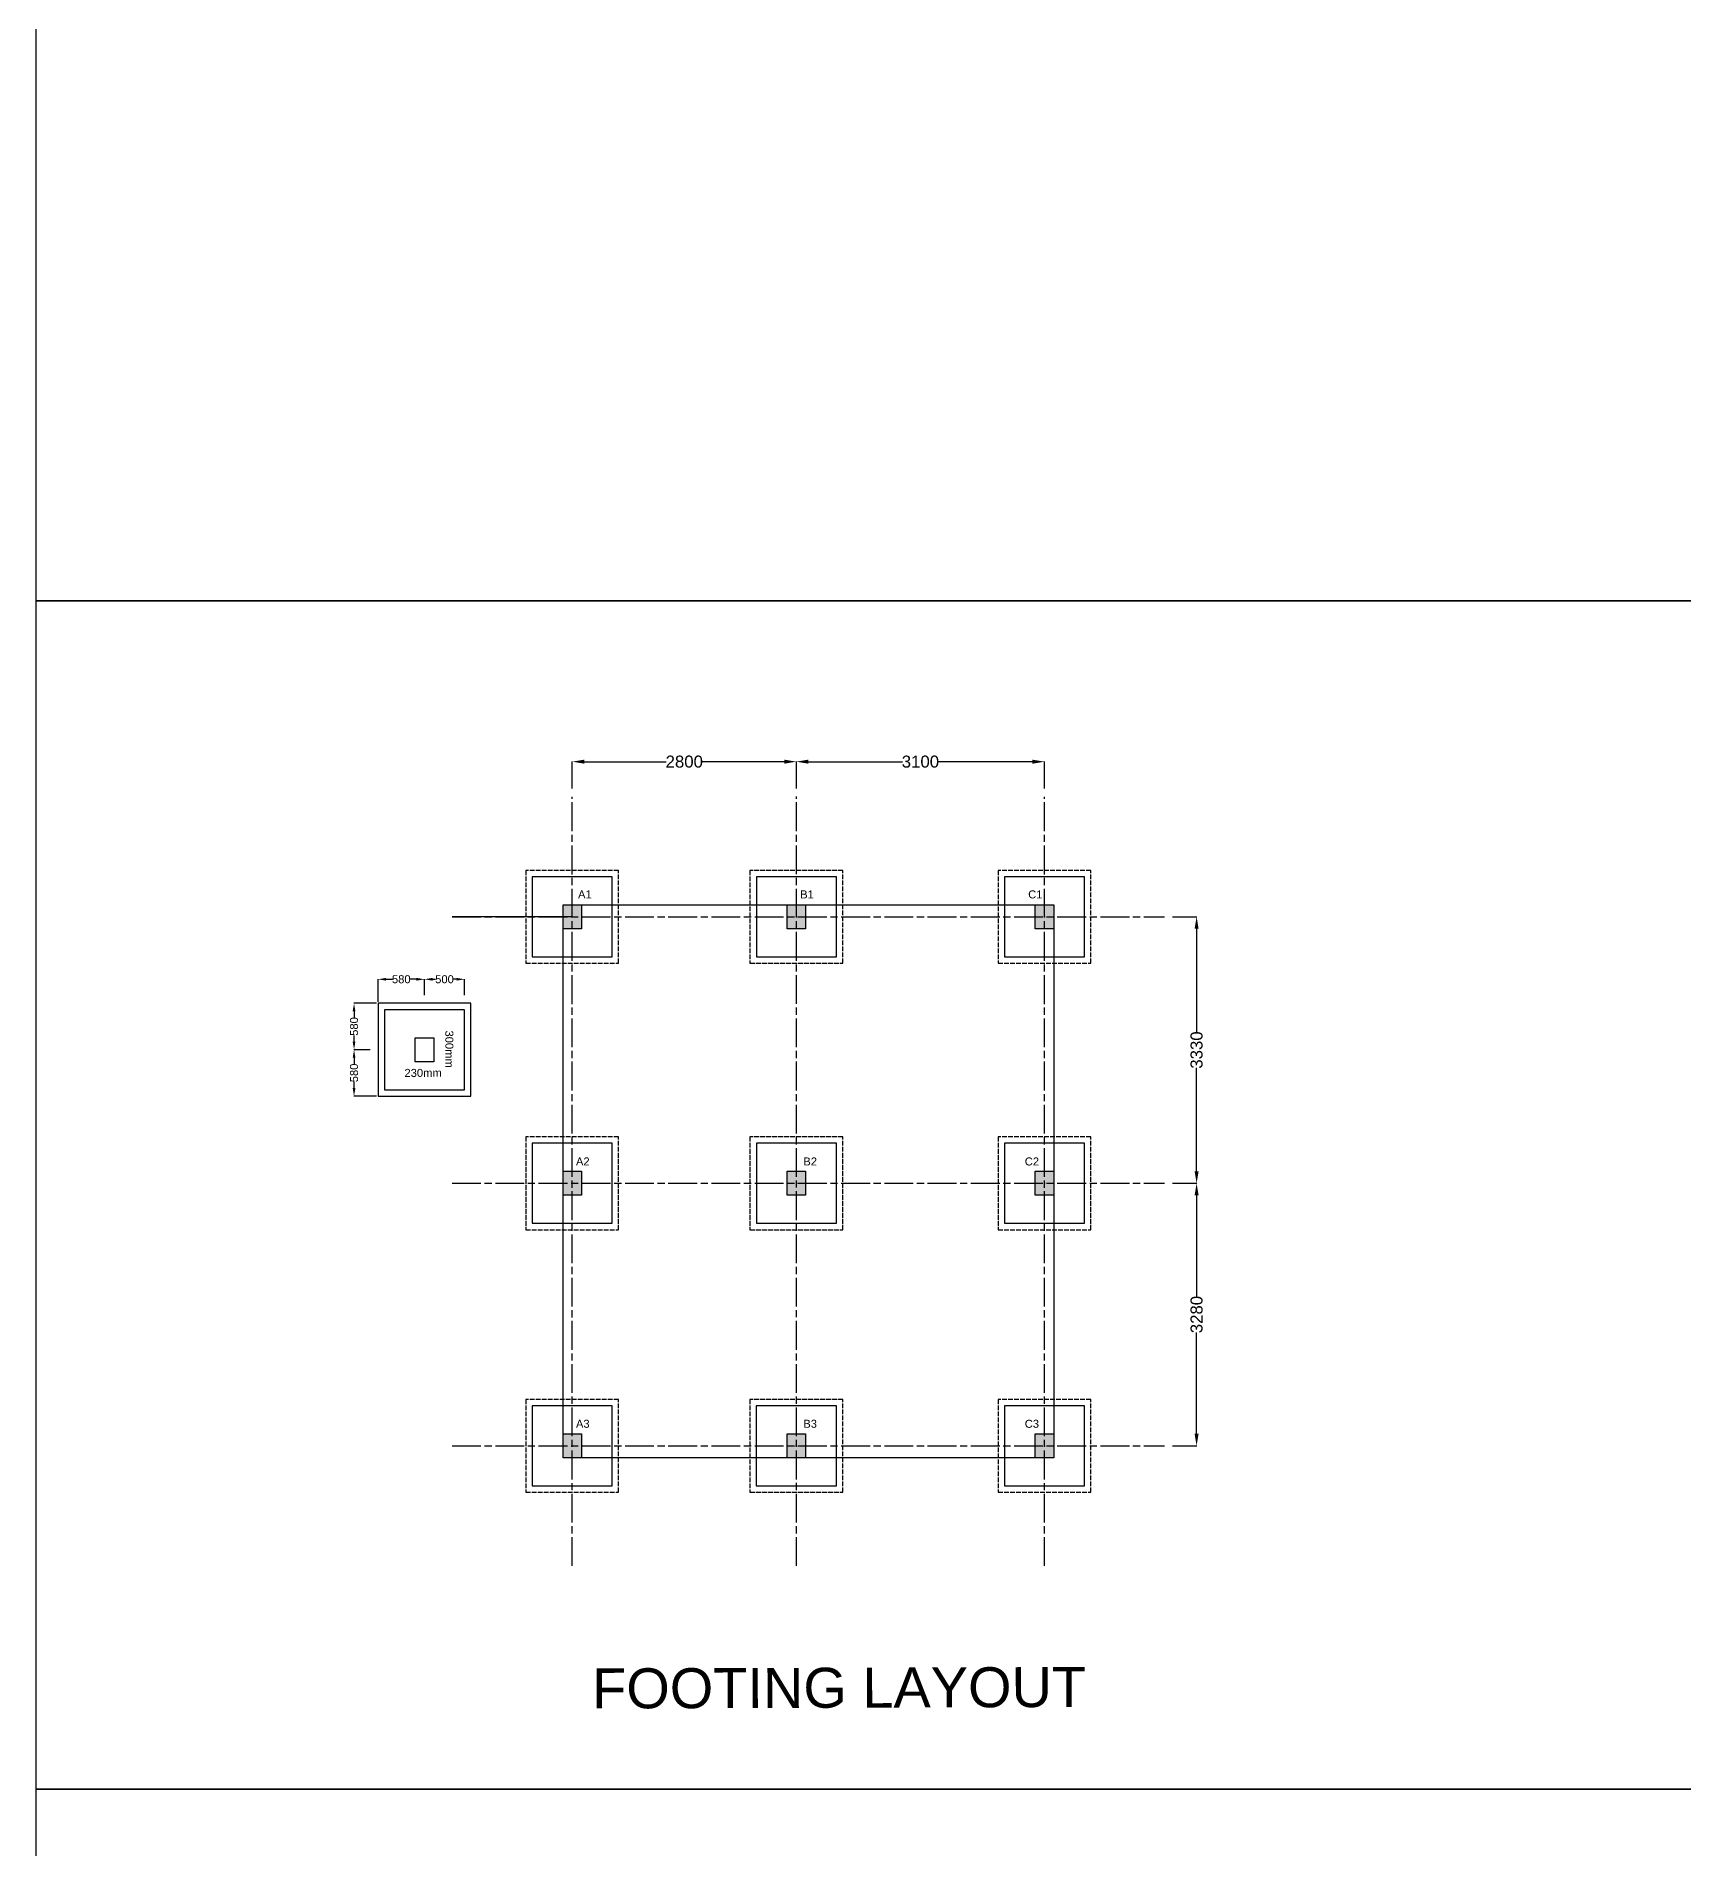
# Model space of a CAD drawing. Header units: millimetres. Extents: x 0 to 454357, y 0 to 194260.
# Drawn here: x 55785 to 76365, y 148968 to 171614 of the extents above; entities that cross this region are included whole.
import ezdxf

# ---------------------------------------------------------------- set-up
doc = ezdxf.new("R2010")
doc.units = ezdxf.units.MM
doc.linetypes.add('ACAD_ISO02W100', pattern=[15, 12, -3])
doc.linetypes.add('ACAD_ISO08W100', pattern=[36, 24, -3, 6, -3])
doc.styles.get("Standard").update_dxf_attribs({"font": 'arial.ttf'})
doc.dimstyles.new('ISO-25', dxfattribs={"dimtxt": 100, "dimasz": 100, "dimexe": 1.25, "dimexo": 100, "dimgap": 1, "dimtad": 0, "dimdec": 0, "dimtxsty": 'Standard', "dimcen": 2.5, "dimadec": 0, "dimazin": 0, "dimtfac": 1, "dimtdec": 0, "dimtmove": 0, "dimatfit": 3, "dimfxl": 1, "dimarcsym": 0})

# ---------------------------------------------------------------- blocks, each defined once
blk = doc.blocks.new('*D79')
at = {"color": 0, "lineweight": -2, "transparency": 16777216}
for p, q in [((60055, 159551), (60055, 159832)), ((60155, 159831), (60234, 159831)), ((60535, 159831), (60456, 159831)), ((60635, 159631), (60635, 159832))]:
    blk.add_line(p, q, dxfattribs=at)
at = {"color": 0, "transparency": 16777216}
for points in [[(60155, 159848), (60155, 159814), (60055, 159831)], [(60535, 159848), (60535, 159814), (60635, 159831)]]:
    blk.add_solid(points, dxfattribs=at)
at = {"layer": 'Defpoints', "color": 0, "transparency": 16777216}
for p in [(60635, 159831), (60055, 159451), (60635, 159531)]:
    blk.add_point(p, dxfattribs=at)
at = {"color": 0, "transparency": 16777216, "insert": (60345, 159831), "char_height": 100, "attachment_point": 5}
blk.add_mtext('580', dxfattribs=at)
blk = doc.blocks.new('*D80')
at = {"color": 0, "lineweight": -2, "transparency": 16777216}
for p, q in [((60635, 159631), (60635, 159832)), ((60735, 159831), (60774, 159831)), ((61035, 159831), (60996, 159831)), ((61135, 159631), (61135, 159832))]:
    blk.add_line(p, q, dxfattribs=at)
at = {"color": 0, "transparency": 16777216}
for points in [[(60735, 159848), (60735, 159814), (60635, 159831)], [(61035, 159848), (61035, 159814), (61135, 159831)]]:
    blk.add_solid(points, dxfattribs=at)
at = {"layer": 'Defpoints', "color": 0, "transparency": 16777216}
for p in [(61135, 159831), (60635, 159531), (61135, 159531)]:
    blk.add_point(p, dxfattribs=at)
at = {"color": 0, "transparency": 16777216, "insert": (60885, 159831), "char_height": 100, "attachment_point": 5}
blk.add_mtext('500', dxfattribs=at)
blk = doc.blocks.new('*D81')
at = {"color": 0, "lineweight": -2, "transparency": 16777216}
for p, q in [((60035, 159531), (59754, 159531)), ((59755, 159431), (59755, 159352)), ((59755, 159051), (59755, 159130)), ((59955, 158951), (59754, 158951))]:
    blk.add_line(p, q, dxfattribs=at)
at = {"color": 0, "transparency": 16777216}
for points in [[(59738, 159431), (59772, 159431), (59755, 159531)], [(59738, 159051), (59772, 159051), (59755, 158951)]]:
    blk.add_solid(points, dxfattribs=at)
at = {"layer": 'Defpoints', "color": 0, "transparency": 16777216}
for p in [(60135, 159531), (59755, 158951), (60055, 158951)]:
    blk.add_point(p, dxfattribs=at)
at = {"color": 0, "transparency": 16777216, "insert": (59755, 159241), "char_height": 100, "attachment_point": 5, "rotation": 90}
blk.add_mtext('580', dxfattribs=at)
blk = doc.blocks.new('*D82')
at = {"color": 0, "lineweight": -2, "transparency": 16777216}
for p, q in [((59955, 158951), (59754, 158951)), ((59755, 158851), (59755, 158772)), ((59755, 158471), (59755, 158550)), ((60035, 158371), (59754, 158371))]:
    blk.add_line(p, q, dxfattribs=at)
at = {"color": 0, "transparency": 16777216}
for points in [[(59738, 158851), (59772, 158851), (59755, 158951)], [(59738, 158471), (59772, 158471), (59755, 158371)]]:
    blk.add_solid(points, dxfattribs=at)
at = {"layer": 'Defpoints', "color": 0, "transparency": 16777216}
for p in [(60055, 158951), (59755, 158371), (60135, 158371)]:
    blk.add_point(p, dxfattribs=at)
at = {"color": 0, "transparency": 16777216, "insert": (59755, 158661), "char_height": 100, "attachment_point": 5, "rotation": 90}
blk.add_mtext('580', dxfattribs=at)
blk = doc.blocks.new('*D94')
at = {"color": 0, "lineweight": -2, "transparency": 16777216}
for p, q in [((62480, 162213), (62480, 162551)), ((62630, 162550), (63654, 162550)), ((65130, 162550), (64106, 162550)), ((65280, 162213), (65280, 162551))]:
    blk.add_line(p, q, dxfattribs=at)
at = {"color": 0, "transparency": 16777216}
for points in [[(62630, 162575), (62630, 162525), (62480, 162550)], [(65130, 162575), (65130, 162525), (65280, 162550)]]:
    blk.add_solid(points, dxfattribs=at)
at = {"layer": 'Defpoints', "color": 0, "transparency": 16777216}
for p in [(65280, 162550), (62480, 162113), (65280, 162113)]:
    blk.add_point(p, dxfattribs=at)
at = {"color": 0, "transparency": 16777216, "insert": (63880, 162550), "char_height": 150, "attachment_point": 5}
blk.add_mtext('2800', dxfattribs=at)
blk = doc.blocks.new('*D95')
at = {"color": 0, "lineweight": -2, "transparency": 16777216}
for p, q in [((65280, 162213), (65280, 162551)), ((65430, 162550), (66606, 162550)), ((68230, 162550), (67055, 162550)), ((68380, 162213), (68380, 162551))]:
    blk.add_line(p, q, dxfattribs=at)
at = {"color": 0, "transparency": 16777216}
for points in [[(65430, 162575), (65430, 162525), (65280, 162550)], [(68230, 162575), (68230, 162525), (68380, 162550)]]:
    blk.add_solid(points, dxfattribs=at)
at = {"layer": 'Defpoints', "color": 0, "transparency": 16777216}
for p in [(68380, 162550), (65280, 162113), (68380, 162113)]:
    blk.add_point(p, dxfattribs=at)
at = {"color": 0, "transparency": 16777216, "insert": (66830, 162550), "char_height": 150, "attachment_point": 5}
blk.add_mtext('3100', dxfattribs=at)
blk = doc.blocks.new('*D96')
at = {"color": 0, "lineweight": -2, "transparency": 16777216}
for p, q in [((69980, 160612), (70281, 160612)), ((70280, 160462), (70280, 159172)), ((70280, 157432), (70280, 158723)), ((69980, 157282), (70281, 157282))]:
    blk.add_line(p, q, dxfattribs=at)
at = {"color": 0, "transparency": 16777216}
for points in [[(70255, 160462), (70305, 160462), (70280, 160612)], [(70255, 157432), (70305, 157432), (70280, 157282)]]:
    blk.add_solid(points, dxfattribs=at)
at = {"layer": 'Defpoints', "color": 0, "transparency": 16777216}
for p in [(69880, 160612), (69880, 157282), (70280, 157282)]:
    blk.add_point(p, dxfattribs=at)
at = {"color": 0, "transparency": 16777216, "insert": (70280, 158947), "char_height": 150, "attachment_point": 5, "rotation": 90}
blk.add_mtext('3330', dxfattribs=at)
blk = doc.blocks.new('*D97')
at = {"color": 0, "lineweight": -2, "transparency": 16777216}
for p, q in [((69980, 157282), (70281, 157282)), ((70280, 157132), (70280, 155867)), ((70280, 154152), (70280, 155418)), ((69980, 154002), (70281, 154002))]:
    blk.add_line(p, q, dxfattribs=at)
at = {"color": 0, "transparency": 16777216}
for points in [[(70255, 157132), (70305, 157132), (70280, 157282)], [(70255, 154152), (70305, 154152), (70280, 154002)]]:
    blk.add_solid(points, dxfattribs=at)
at = {"layer": 'Defpoints', "color": 0, "transparency": 16777216}
for p in [(69880, 157282), (69880, 154002), (70280, 154002)]:
    blk.add_point(p, dxfattribs=at)
at = {"color": 0, "transparency": 16777216, "insert": (70280, 155642), "char_height": 150, "attachment_point": 5, "rotation": 90}
blk.add_mtext('3280', dxfattribs=at)

msp = doc.modelspace()

# ---------------------------------------------------------------- hatches: boundary and pattern name
h = msp.add_hatch(color=0)
h.dxf.hatch_style = 1
h.paths.add_polyline_path([(62480.2, 160762.2), (62365.2, 160762.2), (62365.2, 160647.2), (62480.2, 160647.2)])
h.paths.add_polyline_path([(62595.2, 160762.2), (62480.2, 160762.2), (62480.2, 160647.2), (62595.2, 160647.2)])
h.paths.add_polyline_path([(62595.2, 160647.2), (62480.2, 160647.2), (62480.2, 160462.2), (62595.2, 160462.2)])
h.paths.add_polyline_path([(62480.2, 160647.2), (62365.2, 160647.2), (62365.2, 160462.2), (62480.2, 160462.2)])
h.paths.add_polyline_path([(65395.2, 160762.2), (65280.3, 160762.2), (65280.3, 160647.2), (65395.2, 160647.2)])
h.paths.add_polyline_path([(65280.3, 160762.2), (65165.2, 160762.2), (65165.2, 160647.2), (65280.3, 160647.2)])
h.paths.add_polyline_path([(65280.3, 160647.2), (65165.2, 160647.2), (65165.2, 160462.2), (65280.3, 160462.2)])
h.paths.add_polyline_path([(65395.2, 160647.2), (65280.3, 160647.2), (65280.3, 160462.2), (65395.2, 160462.2)])
h.paths.add_polyline_path([(68495.2, 160647.2), (68380.2, 160647.2), (68380.2, 160462.2), (68495.2, 160462.2)])
h.paths.add_polyline_path([(68495.2, 160762.2), (68380.2, 160762.2), (68380.2, 160647.2), (68495.2, 160647.2)])
h.paths.add_polyline_path([(68380.2, 160762.2), (68265.2, 160762.2), (68265.2, 160647.2), (68380.2, 160647.2)])
h.paths.add_polyline_path([(68380.2, 160647.2), (68265.2, 160647.2), (68265.2, 160462.2), (68380.2, 160462.2)])
h.paths.add_polyline_path([(62480.2, 157432.2), (62365.2, 157432.2), (62365.2, 157247.2), (62480.2, 157247.2)])
h.paths.add_polyline_path([(62480.2, 157247.2), (62365.2, 157247.2), (62365.2, 157132.2), (62480.2, 157132.2)])
h.paths.add_polyline_path([(62595.2, 157247.2), (62480.2, 157247.2), (62480.2, 157132.2), (62595.2, 157132.2)])
h.paths.add_polyline_path([(62595.2, 157432.2), (62480.2, 157432.2), (62480.2, 157247.2), (62595.2, 157247.2)])
h.paths.add_polyline_path([(65280.3, 157432.2), (65165.2, 157432.2), (65165.2, 157247.2), (65280.3, 157247.2)])
h.paths.add_polyline_path([(65280.3, 157247.2), (65165.2, 157247.2), (65165.2, 157132.2), (65280.3, 157132.2)])
h.paths.add_polyline_path([(65395.2, 157247.2), (65280.3, 157247.2), (65280.3, 157132.2), (65395.2, 157132.2)])
h.paths.add_polyline_path([(65395.2, 157432.2), (65280.3, 157432.2), (65280.3, 157247.2), (65395.2, 157247.2)])
h.paths.add_polyline_path([(68495.2, 157247.2), (68380.2, 157247.2), (68380.2, 157132.2), (68495.2, 157132.2)])
h.paths.add_polyline_path([(68380.2, 157247.2), (68265.2, 157247.2), (68265.2, 157132.2), (68380.2, 157132.2)])
h.paths.add_polyline_path([(68380.2, 157432.2), (68265.2, 157432.2), (68265.2, 157247.2), (68380.2, 157247.2)])
h.paths.add_polyline_path([(68495.2, 157432.2), (68380.2, 157432.2), (68380.2, 157247.2), (68495.2, 157247.2)])
h.paths.add_polyline_path([(68495.2, 153967.2), (68380.2, 153967.2), (68380.2, 153852.2), (68495.2, 153852.2)])
h.paths.add_polyline_path([(68495.2, 154152.2), (68380.2, 154152.2), (68380.2, 153967.2), (68495.2, 153967.2)])
h.paths.add_polyline_path([(68380.2, 153967.2), (68265.2, 153967.2), (68265.2, 153852.2), (68380.2, 153852.2)])
h.paths.add_polyline_path([(68380.2, 154152.2), (68265.2, 154152.2), (68265.2, 153967.2), (68380.2, 153967.2)])
h.paths.add_polyline_path([(65394.7, 153967.2), (65280.3, 153967.2), (65280.3, 153852.2), (65394.7, 153852.2)])
h.paths.add_polyline_path([(65280.3, 153967.2), (65164.7, 153967.2), (65164.7, 153852.2), (65280.3, 153852.2)])
h.paths.add_polyline_path([(65280.3, 154152.2), (65164.7, 154152.2), (65164.7, 153967.2), (65280.3, 153967.2)])
h.paths.add_polyline_path([(65394.7, 154152.2), (65280.3, 154152.2), (65280.3, 153967.2), (65394.7, 153967.2)])
h.paths.add_polyline_path([(62480.2, 153967.2), (62365.2, 153967.2), (62365.2, 153852.2), (62480.2, 153852.2)])
h.paths.add_polyline_path([(62480.2, 154152.2), (62365.2, 154152.2), (62365.2, 153967.2), (62480.2, 153967.2)])
h.paths.add_polyline_path([(62595.2, 154152.2), (62480.2, 154152.2), (62480.2, 153967.2), (62595.2, 153967.2)])
h.paths.add_polyline_path([(62595.2, 153967.2), (62480.2, 153967.2), (62480.2, 153852.2), (62595.2, 153852.2)])

# ---------------------------------------------------------------- linework, layer by layer
for p, q in [((55785.2, 164560), (55785.2, 179410)), ((76785.2, 164560), (55785.2, 164560)), ((55785.2, 164560), (55785.2, 164560)), ((55785.2, 149710), (55785.2, 164560)), ((55785.2, 164560), (76785.2, 164560)), ((76785.2, 164560), (55785.2, 164560)), ((55785.2, 164560), (55785.2, 164560)), ((62480.2, 160612.2), (60980.2, 160612.2)), ((62365.2, 160762.2), (68495.2, 160762.2)), ((62365.2, 153852.2), (62365.2, 160762.2)), ((68495.2, 160762.2), (68495.2, 153852.2)), ((68495.2, 153852.2), (62365.2, 153852.2)), ((76785.2, 149710), (55785.2, 149710)), ((55785.2, 149710), (55785.2, 149710))]:
    msp.add_line(p, q)
at = {"linetype": 'ACAD_ISO08W100', "ltscale": 15}
for p, q in [((62480.2, 152502.2), (62480.2, 162112.6)), ((65280.3, 152502.4), (65280.3, 162112.8)), ((68380.2, 152502.2), (68380.2, 162112.6)), ((60980.2, 160612.2), (69880.1, 160612.2)), ((60980.2, 157282.2), (69880.1, 157282.2)), ((60980.2, 154002.2), (69880.1, 154002.2))]:
    msp.add_line(p, q, dxfattribs=at)
at = {"linetype": 'ACAD_ISO02W100', "ltscale": 5}
for points in [[(61900.2, 160032.2), (63060.2, 160032.2), (63060.2, 161192.2), (61900.2, 161192.2)], [(64700.3, 160032.2), (65860.3, 160032.2), (65860.3, 161192.2), (64700.3, 161192.2)], [(67800.2, 160032.2), (68960.2, 160032.2), (68960.2, 161192.2), (67800.2, 161192.2)], [(61900.2, 156702.2), (63060.2, 156702.2), (63060.2, 157862.2), (61900.2, 157862.2)], [(64700.3, 156702.2), (65860.3, 156702.2), (65860.3, 157862.2), (64700.3, 157862.2)], [(67800.2, 156702.2), (68960.2, 156702.2), (68960.2, 157862.2), (67800.2, 157862.2)], [(61900.2, 153422.2), (63060.2, 153422.2), (63060.2, 154582.2), (61900.2, 154582.2)], [(64699.7, 153422.2), (65859.7, 153422.2), (65859.7, 154582.2), (64699.7, 154582.2)], [(67800.2, 153422.2), (68960.2, 153422.2), (68960.2, 154582.2), (67800.2, 154582.2)]]:
    msp.add_lwpolyline(points, close=True, dxfattribs=at)
for points in [[(61980.2, 160112.2), (62980.2, 160112.2), (62980.2, 161112.2), (61980.2, 161112.2)], [(64780.3, 160112.2), (65780.3, 160112.2), (65780.3, 161112.2), (64780.3, 161112.2)], [(67880.2, 160112.2), (68880.2, 160112.2), (68880.2, 161112.2), (67880.2, 161112.2)], [(62595.2, 160762.2), (62595.2, 160462.2), (62365.2, 160462.2), (62365.2, 160762.2)], [(65395.3, 160762.2), (65395.3, 160462.2), (65165.3, 160462.2), (65165.3, 160762.2)], [(68495.2, 160762.2), (68495.2, 160462.2), (68265.2, 160462.2), (68265.2, 160762.2)], [(60135.1, 158451.1), (61135.1, 158451.1), (61135.1, 159451.1), (60135.1, 159451.1)], [(60750.1, 159101.1), (60750.1, 158801.1), (60520.1, 158801.1), (60520.1, 159101.1)], [(61980.2, 156782.2), (62980.2, 156782.2), (62980.2, 157782.2), (61980.2, 157782.2)], [(64780.3, 156782.2), (65780.3, 156782.2), (65780.3, 157782.2), (64780.3, 157782.2)], [(67880.2, 156782.2), (68880.2, 156782.2), (68880.2, 157782.2), (67880.2, 157782.2)], [(62595.2, 157432.2), (62595.2, 157132.2), (62365.2, 157132.2), (62365.2, 157432.2)], [(65395.2, 157432.2), (65395.2, 157132.2), (65165.2, 157132.2), (65165.2, 157432.2)], [(68495.2, 157432.2), (68495.2, 157132.2), (68265.2, 157132.2), (68265.2, 157432.2)], [(61980.2, 153502.2), (62980.2, 153502.2), (62980.2, 154502.2), (61980.2, 154502.2)], [(64779.7, 153502.2), (65779.7, 153502.2), (65779.7, 154502.2), (64779.7, 154502.2)], [(67880.2, 153502.2), (68880.2, 153502.2), (68880.2, 154502.2), (67880.2, 154502.2)], [(62595.2, 154152.2), (62595.2, 153852.2), (62365.2, 153852.2), (62365.2, 154152.2)], [(65394.7, 154152.2), (65394.7, 153852.2), (65164.7, 153852.2), (65164.7, 154152.2)], [(68495.2, 154152.2), (68495.2, 153852.2), (68265.2, 153852.2), (68265.2, 154152.2)], [(55785.2, 134860), (55785.2, 149710), (76785.2, 149710), (76785.2, 134860), (55785.2, 134860)]]:
    msp.add_lwpolyline(points, close=True)
at = {"ltscale": 5}
msp.add_lwpolyline([(60055.1, 158371.1), (61215.1, 158371.1), (61215.1, 159531.1), (60055.1, 159531.1)], close=True, dxfattribs=at)
for p in [(62480.2, 160612.2), (65280.3, 160612.2), (68380.2, 160612.2), (62480.2, 157282.2), (65280.3, 157282.2), (68380.2, 157282.2), (62480.2, 154002.2), (65279.7, 154002.2), (68380.2, 154002.2)]:
    msp.add_point(p)

# ---------------------------------------------------------------- texts
for s, height, rotation, p in [('A1', 100, 0.17556, (62553, 160841.3)), ('B1', 100, 0.17556, (65327.7, 160841.3)), ('C1', 100, 0.17556, (68176.4, 160841.3)), ('300mm', 100, 270.17556, (60895.1, 159191.1)), ('230mm', 100, 0.17556, (60385.1, 158611.1)), ('A2', 100, 0.17556, (62527, 157504.6)), ('B2', 100, 0.17556, (65367.1, 157504.6)), ('C2', 100, 0.17556, (68133.5, 157504.6)), ('A3', 100, 0.17556, (62527, 154227.1)), ('B3', 100, 0.17556, (65367.1, 154227.1)), ('C3', 100, 0.17556, (68133.5, 154227.1)), ('FOOTING LAYOUT', 500, 0.17556, (62730, 150720))]:
    msp.add_text(s, height=height, rotation=rotation).set_placement(p)

# ---------------------------------------------------------------- dimensions: what is measured, and where the dimension line sits
for base, p1, p2, override, picture, middle in [((65280.3, 162550), (62480.2, 162112.6), (65280.3, 162112.6), {"dimtxt": 150, "dimasz": 150}, '*D94', (63880.2, 162550)), ((68380.2, 162550), (65280.3, 162112.6), (68380.2, 162112.6), {"dimtxt": 150, "dimasz": 150, "dimtmove": 1}, '*D95', (66830.2, 162550)), ((61135.1, 159831.1), (60635.1, 159531.1), (61135.1, 159531.1), {"dimtmove": 1}, '*D80', (60885.1, 159831.1))]:
    dim = msp.add_linear_dim(base=base, p1=p1, p2=p2, dimstyle='ISO-25', override=override)
    dim.commit()
    dim.dimension.update_dxf_attribs({"geometry": picture, "text_midpoint": middle})
for base, p1, p2, override, picture, middle in [((70280, 157282.2), (69880.1, 160612.2), (69880.1, 157282.2), {"dimtxt": 150, "dimasz": 150}, '*D96', (70280, 158947.2)), ((59755.1, 158371.1), (60055.1, 158951.1), (60135.1, 158371.1), {"dimtmove": 1}, '*D82', (59755.1, 158661.1)), ((70280, 154002.2), (69880.1, 157282.2), (69880.1, 154002.2), {"dimtxt": 150, "dimasz": 150, "dimtmove": 1}, '*D97', (70280, 155642.2))]:
    dim = msp.add_linear_dim(base=base, p1=p1, p2=p2, angle=90, dimstyle='ISO-25', override=override)
    dim.commit()
    dim.dimension.update_dxf_attribs({"geometry": picture, "text_midpoint": middle})
dim = msp.add_linear_dim(base=(60635.1, 159831.1), p1=(60055.1, 159451.1), p2=(60635.1, 159531.1), dimstyle='ISO-25')
dim.commit()
dim.dimension.update_dxf_attribs({"geometry": '*D79', "text_midpoint": (60345.1, 159831.1)})
dim = msp.add_linear_dim(base=(59755.1, 158951.1), p1=(60135.1, 159531.1), p2=(60055.1, 158951.1), angle=90, dimstyle='ISO-25')
dim.commit()
dim.dimension.update_dxf_attribs({"geometry": '*D81', "text_midpoint": (59755.1, 159241.1)})

doc.saveas('drawing.dxf')
